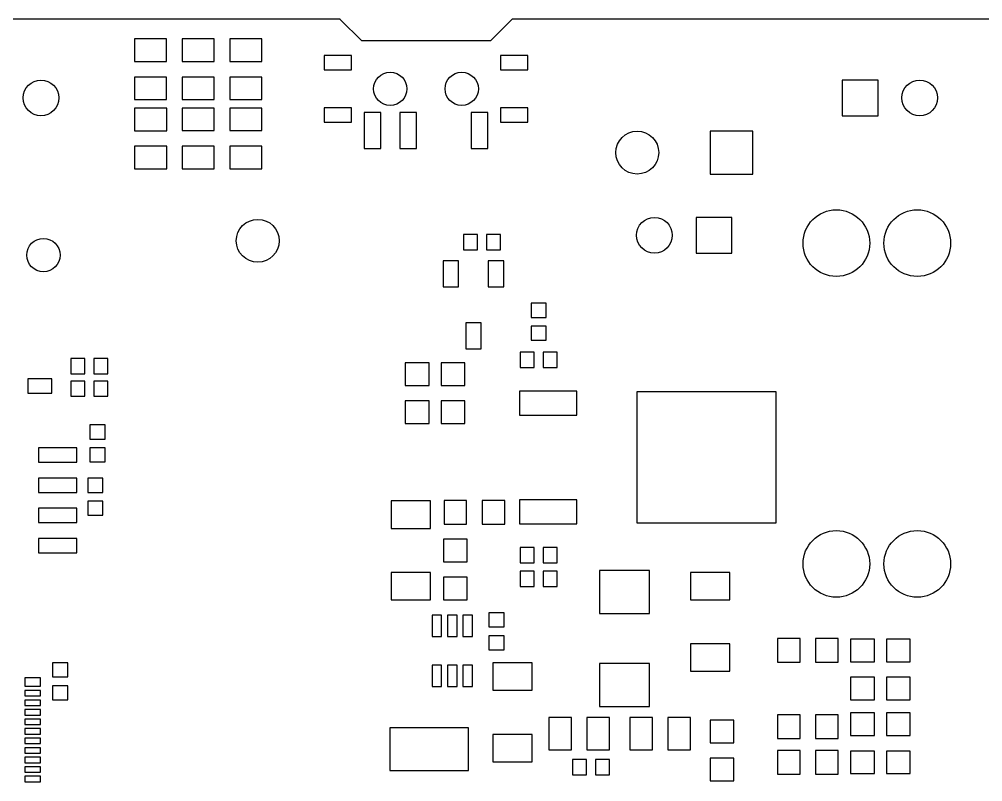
# Model space of a CAD drawing. Header units: millimetres. Extents: x -136 to 15, y -7 to 63.
# Drawn here: x -57.51 to -17.05, y 30.98 to 63 of the extents above; entities that cross this region are included whole.
import ezdxf

# ---------------------------------------------------------------- set-up
doc = ezdxf.new("R2010")
doc.units = ezdxf.units.MM

msp = doc.modelspace()

# ---------------------------------------------------------------- linework, layer by layer
at = {"color": 7, "linetype": 'Continuous', "lineweight": 25}
for p, q in [((-44.03, 63), (-99.604, 63.001)), ((-44.03, 62.99), (-44.03, 63)), ((-43.13, 62.09), (-44.03, 62.99)), ((-36.81, 63), (-37.72, 62.09)), ((0, 63), (-36.81, 63)), ((-52.675, 62.175), (-52.675, 61.225)), ((-51.325, 62.175), (-52.675, 62.175)), ((-51.325, 61.225), (-51.325, 62.175)), ((-50.675, 62.175), (-50.675, 61.225)), ((-49.325, 62.175), (-50.675, 62.175)), ((-49.325, 61.225), (-49.325, 62.175)), ((-48.675, 62.175), (-48.675, 61.225)), ((-47.325, 62.175), (-48.675, 62.175)), ((-47.325, 61.225), (-47.325, 62.175)), ((-37.72, 62.09), (-43.13, 62.09)), ((-52.675, 61.225), (-51.325, 61.225)), ((-50.675, 61.225), (-49.325, 61.225)), ((-48.675, 61.225), (-47.325, 61.225)), ((-44.709, 61.48), (-44.709, 60.88)), ((-43.559, 61.48), (-44.709, 61.48)), ((-43.559, 60.88), (-43.559, 61.48)), ((-37.309, 61.48), (-37.309, 60.88)), ((-36.159, 61.48), (-37.309, 61.48)), ((-36.159, 60.88), (-36.159, 61.48)), ((-44.709, 60.88), (-43.559, 60.88)), ((-37.309, 60.88), (-36.159, 60.88)), ((-52.675, 60.575), (-52.675, 59.625)), ((-51.325, 60.575), (-52.675, 60.575)), ((-51.325, 59.625), (-51.325, 60.575)), ((-50.675, 60.575), (-50.675, 59.625)), ((-49.325, 60.575), (-50.675, 60.575)), ((-49.325, 59.625), (-49.325, 60.575)), ((-48.675, 60.575), (-48.675, 59.625)), ((-47.325, 60.575), (-48.675, 60.575)), ((-47.325, 59.625), (-47.325, 60.575)), ((-22.95, 60.45), (-22.95, 58.95)), ((-21.45, 60.45), (-22.95, 60.45)), ((-21.45, 58.95), (-21.45, 60.45)), ((-52.675, 59.625), (-51.325, 59.625)), ((-50.675, 59.625), (-49.325, 59.625)), ((-48.675, 59.625), (-47.325, 59.625)), ((-52.671, 59.269), (-52.671, 58.319)), ((-51.321, 59.269), (-52.671, 59.269)), ((-51.321, 58.319), (-51.321, 59.269)), ((-50.675, 59.275), (-50.675, 58.325)), ((-49.325, 59.275), (-50.675, 59.275)), ((-49.325, 58.325), (-49.325, 59.275)), ((-48.675, 59.275), (-48.675, 58.325)), ((-47.325, 59.275), (-48.675, 59.275)), ((-47.325, 58.325), (-47.325, 59.275)), ((-44.709, 59.279), (-44.709, 58.679)), ((-43.559, 59.279), (-44.709, 59.279)), ((-43.559, 58.679), (-43.559, 59.279)), ((-43.034, 59.08), (-43.034, 57.58)), ((-42.334, 59.08), (-43.034, 59.08)), ((-42.334, 57.58), (-42.334, 59.08)), ((-41.534, 59.08), (-41.534, 57.58)), ((-40.834, 59.08), (-41.534, 59.08)), ((-40.834, 57.58), (-40.834, 59.08)), ((-38.534, 59.08), (-38.534, 57.58)), ((-37.834, 59.08), (-38.534, 59.08)), ((-37.834, 57.58), (-37.834, 59.08)), ((-37.309, 59.279), (-37.309, 58.679)), ((-36.159, 59.279), (-37.309, 59.279)), ((-36.159, 58.679), (-36.159, 59.279)), ((-44.709, 58.679), (-43.559, 58.679)), ((-37.309, 58.679), (-36.159, 58.679)), ((-22.95, 58.95), (-21.45, 58.95)), ((-52.671, 58.319), (-51.321, 58.319)), ((-50.675, 58.325), (-49.325, 58.325)), ((-48.675, 58.325), (-47.325, 58.325)), ((-28.5, 58.3), (-28.5, 56.5)), ((-26.7, 58.3), (-28.5, 58.3)), ((-26.7, 56.5), (-26.7, 58.3)), ((-52.671, 57.669), (-52.671, 56.719)), ((-51.321, 57.669), (-52.671, 57.669)), ((-51.321, 56.719), (-51.321, 57.669)), ((-50.675, 57.675), (-50.675, 56.725)), ((-49.325, 57.675), (-50.675, 57.675)), ((-49.325, 56.725), (-49.325, 57.675)), ((-48.675, 57.675), (-48.675, 56.725)), ((-47.325, 57.675), (-48.675, 57.675)), ((-47.325, 56.725), (-47.325, 57.675)), ((-43.034, 57.58), (-42.334, 57.58)), ((-41.534, 57.58), (-40.834, 57.58)), ((-38.534, 57.58), (-37.834, 57.58)), ((-52.671, 56.719), (-51.321, 56.719)), ((-50.675, 56.725), (-49.325, 56.725)), ((-48.675, 56.725), (-47.325, 56.725)), ((-28.5, 56.5), (-26.7, 56.5)), ((-29.09, 54.68), (-29.09, 53.18)), ((-27.59, 54.68), (-29.09, 54.68)), ((-27.59, 53.18), (-27.59, 54.68)), ((-38.855, 53.96), (-38.855, 53.32)), ((-38.265, 53.96), (-38.855, 53.96)), ((-38.265, 53.32), (-38.265, 53.96)), ((-37.895, 53.96), (-37.895, 53.32)), ((-37.305, 53.96), (-37.895, 53.96)), ((-37.305, 53.32), (-37.305, 53.96)), ((-38.855, 53.32), (-38.265, 53.32)), ((-37.895, 53.32), (-37.305, 53.32)), ((-29.09, 53.18), (-27.59, 53.18)), ((-39.715, 52.86), (-39.715, 51.76)), ((-39.065, 52.86), (-39.715, 52.86)), ((-39.065, 51.76), (-39.065, 52.86)), ((-37.815, 52.86), (-37.815, 51.76)), ((-37.165, 52.86), (-37.815, 52.86)), ((-37.165, 51.76), (-37.165, 52.86)), ((-39.715, 51.76), (-39.065, 51.76)), ((-37.815, 51.76), (-37.165, 51.76)), ((-36.02, 51.075), (-36.02, 50.485)), ((-35.38, 51.075), (-36.02, 51.075)), ((-35.38, 50.485), (-35.38, 51.075)), ((-38.765, 50.26), (-38.765, 49.16)), ((-38.115, 50.26), (-38.765, 50.26)), ((-38.115, 49.16), (-38.115, 50.26)), ((-36.02, 50.485), (-35.38, 50.485)), ((-36.02, 50.115), (-36.02, 49.525)), ((-35.38, 50.115), (-36.02, 50.115)), ((-35.38, 49.525), (-35.38, 50.115)), ((-36.02, 49.525), (-35.38, 49.525)), ((-38.765, 49.16), (-38.115, 49.16)), ((-36.475, 49.02), (-36.475, 48.38)), ((-35.885, 49.02), (-36.475, 49.02)), ((-35.885, 48.38), (-35.885, 49.02)), ((-35.515, 49.02), (-35.515, 48.38)), ((-34.925, 49.02), (-35.515, 49.02)), ((-34.925, 48.38), (-34.925, 49.02)), ((-54.755, 48.75), (-55.345, 48.75)), ((-55.345, 48.75), (-55.345, 48.11)), ((-54.755, 48.11), (-54.755, 48.75)), ((-53.795, 48.75), (-54.385, 48.75)), ((-54.385, 48.75), (-54.385, 48.11)), ((-53.795, 48.11), (-53.795, 48.75)), ((-41.3, 48.575), (-41.3, 47.625)), ((-40.3, 48.575), (-41.3, 48.575)), ((-40.3, 47.625), (-40.3, 48.575)), ((-39.8, 48.575), (-39.8, 47.625)), ((-38.8, 48.575), (-39.8, 48.575)), ((-38.8, 47.625), (-38.8, 48.575)), ((-36.475, 48.38), (-35.885, 48.38)), ((-35.515, 48.38), (-34.925, 48.38)), ((-57.15, 47.9), (-57.15, 47.3)), ((-56.15, 47.9), (-57.15, 47.9)), ((-56.15, 47.3), (-56.15, 47.9)), ((-55.345, 48.11), (-54.755, 48.11)), ((-54.755, 47.81), (-55.345, 47.81)), ((-55.345, 47.81), (-55.345, 47.17)), ((-54.755, 47.17), (-54.755, 47.81)), ((-54.385, 48.11), (-53.795, 48.11)), ((-53.795, 47.81), (-54.385, 47.81)), ((-54.385, 47.81), (-54.385, 47.17)), ((-53.795, 47.17), (-53.795, 47.81)), ((-41.3, 47.625), (-40.3, 47.625)), ((-39.8, 47.625), (-38.8, 47.625)), ((-36.5, 47.38), (-36.5, 46.38)), ((-34.1, 47.38), (-36.5, 47.38)), ((-34.1, 46.38), (-34.1, 47.38)), ((-31.575, 47.35), (-31.575, 41.85)), ((-25.725, 47.35), (-31.575, 47.35)), ((-25.725, 41.85), (-25.725, 47.35)), ((-57.15, 47.3), (-56.15, 47.3)), ((-55.345, 47.17), (-54.755, 47.17)), ((-54.385, 47.17), (-53.795, 47.17)), ((-41.3, 46.975), (-41.3, 46.025)), ((-40.3, 46.975), (-41.3, 46.975)), ((-40.3, 46.025), (-40.3, 46.975)), ((-39.8, 46.975), (-39.8, 46.025)), ((-38.8, 46.975), (-39.8, 46.975)), ((-38.8, 46.025), (-38.8, 46.975)), ((-36.5, 46.38), (-34.1, 46.38)), ((-54.55, 45.965), (-54.55, 45.375)), ((-53.91, 45.965), (-54.55, 45.965)), ((-53.91, 45.375), (-53.91, 45.965)), ((-41.3, 46.025), (-40.3, 46.025)), ((-39.8, 46.025), (-38.8, 46.025)), ((-54.55, 45.375), (-53.91, 45.375)), ((-56.7, 45.005), (-56.7, 44.405)), ((-55.1, 45.005), (-56.7, 45.005)), ((-55.1, 44.405), (-55.1, 45.005)), ((-54.55, 45.005), (-54.55, 44.415)), ((-53.91, 45.005), (-54.55, 45.005)), ((-53.91, 44.415), (-53.91, 45.005)), ((-56.7, 44.405), (-55.1, 44.405)), ((-54.55, 44.415), (-53.91, 44.415)), ((-56.7, 43.735), (-56.7, 43.135)), ((-55.1, 43.735), (-56.7, 43.735)), ((-55.1, 43.135), (-55.1, 43.735)), ((-54.64, 43.725), (-54.64, 43.135)), ((-54, 43.725), (-54.64, 43.725)), ((-54, 43.135), (-54, 43.725)), ((-56.7, 43.135), (-55.1, 43.135)), ((-54.64, 43.135), (-54, 43.135)), ((-54.64, 42.765), (-54.64, 42.175)), ((-54, 42.765), (-54.64, 42.765)), ((-54, 42.175), (-54, 42.765)), ((-41.895, 42.775), (-41.895, 41.625)), ((-40.245, 42.775), (-41.895, 42.775)), ((-40.245, 41.625), (-40.245, 42.775)), ((-38.725, 42.8), (-39.675, 42.8)), ((-39.675, 42.8), (-39.675, 41.8)), ((-38.725, 41.8), (-38.725, 42.8)), ((-37.125, 42.8), (-38.075, 42.8)), ((-38.075, 42.8), (-38.075, 41.8)), ((-37.125, 41.8), (-37.125, 42.8)), ((-36.5, 42.82), (-36.5, 41.82)), ((-34.1, 42.82), (-36.5, 42.82)), ((-34.1, 41.82), (-34.1, 42.82)), ((-56.7, 42.465), (-56.7, 41.865)), ((-55.1, 42.465), (-56.7, 42.465)), ((-55.1, 41.865), (-55.1, 42.465)), ((-54.64, 42.175), (-54, 42.175)), ((-56.7, 41.865), (-55.1, 41.865)), ((-39.675, 41.8), (-38.725, 41.8)), ((-38.075, 41.8), (-37.125, 41.8)), ((-36.5, 41.82), (-34.1, 41.82)), ((-31.575, 41.85), (-25.725, 41.85)), ((-41.895, 41.625), (-40.245, 41.625)), ((-56.7, 41.195), (-56.7, 40.595)), ((-55.1, 41.195), (-56.7, 41.195)), ((-55.1, 40.595), (-55.1, 41.195)), ((-39.7, 41.175), (-39.7, 40.225)), ((-38.7, 41.175), (-39.7, 41.175)), ((-38.7, 40.225), (-38.7, 41.175)), ((-56.7, 40.595), (-55.1, 40.595)), ((-36.475, 40.82), (-36.475, 40.18)), ((-35.885, 40.82), (-36.475, 40.82)), ((-35.885, 40.18), (-35.885, 40.82)), ((-35.515, 40.82), (-35.515, 40.18)), ((-34.925, 40.82), (-35.515, 40.82)), ((-34.925, 40.18), (-34.925, 40.82)), ((-39.7, 40.225), (-38.7, 40.225)), ((-36.475, 40.18), (-35.885, 40.18)), ((-35.515, 40.18), (-34.925, 40.18)), ((-41.895, 39.775), (-41.895, 38.625)), ((-40.245, 39.775), (-41.895, 39.775)), ((-40.245, 38.625), (-40.245, 39.775)), ((-36.475, 39.82), (-36.475, 39.18)), ((-35.885, 39.82), (-36.475, 39.82)), ((-35.885, 39.18), (-35.885, 39.82)), ((-35.515, 39.82), (-35.515, 39.18)), ((-34.925, 39.82), (-35.515, 39.82)), ((-34.925, 39.18), (-34.925, 39.82)), ((-33.15, 39.85), (-33.15, 38.05)), ((-31.05, 39.85), (-33.15, 39.85)), ((-31.05, 38.05), (-31.05, 39.85)), ((-29.325, 39.775), (-29.325, 38.625)), ((-27.675, 39.775), (-29.325, 39.775)), ((-27.675, 38.625), (-27.675, 39.775)), ((-39.7, 39.575), (-39.7, 38.625)), ((-38.7, 39.575), (-39.7, 39.575)), ((-38.7, 38.625), (-38.7, 39.575)), ((-36.475, 39.18), (-35.885, 39.18)), ((-35.515, 39.18), (-34.925, 39.18)), ((-41.895, 38.625), (-40.245, 38.625)), ((-39.7, 38.625), (-38.7, 38.625)), ((-29.325, 38.625), (-27.675, 38.625)), ((-37.79, 38.075), (-37.79, 37.485)), ((-37.15, 38.075), (-37.79, 38.075)), ((-37.15, 37.485), (-37.15, 38.075)), ((-33.15, 38.05), (-31.05, 38.05)), ((-40.18, 37.98), (-40.18, 37.08)), ((-39.78, 37.98), (-40.18, 37.98)), ((-39.78, 37.08), (-39.78, 37.98)), ((-39.53, 37.98), (-39.53, 37.08)), ((-39.13, 37.98), (-39.53, 37.98)), ((-39.13, 37.08), (-39.13, 37.98)), ((-38.88, 37.98), (-38.88, 37.08)), ((-38.48, 37.98), (-38.88, 37.98)), ((-38.48, 37.08), (-38.48, 37.98)), ((-37.79, 37.485), (-37.15, 37.485)), ((-40.18, 37.08), (-39.78, 37.08)), ((-39.53, 37.08), (-39.13, 37.08)), ((-38.88, 37.08), (-38.48, 37.08)), ((-37.79, 37.115), (-37.79, 36.525)), ((-37.15, 37.115), (-37.79, 37.115)), ((-37.15, 36.525), (-37.15, 37.115)), ((-24.725, 37), (-25.675, 37)), ((-25.675, 37), (-25.675, 36)), ((-24.725, 36), (-24.725, 37)), ((-23.125, 37), (-24.075, 37)), ((-24.075, 37), (-24.075, 36)), ((-23.125, 36), (-23.125, 37)), ((-22.6, 36.975), (-22.6, 36.025)), ((-21.6, 36.975), (-22.6, 36.975)), ((-21.6, 36.025), (-21.6, 36.975)), ((-21.1, 36.975), (-21.1, 36.025)), ((-20.1, 36.975), (-21.1, 36.975)), ((-20.1, 36.025), (-20.1, 36.975)), ((-37.79, 36.525), (-37.15, 36.525)), ((-29.325, 36.775), (-29.325, 35.625)), ((-27.675, 36.775), (-29.325, 36.775)), ((-27.675, 35.625), (-27.675, 36.775)), ((-22.6, 36.025), (-21.6, 36.025)), ((-21.1, 36.025), (-20.1, 36.025)), ((-56.12, 35.975), (-56.12, 35.385)), ((-55.48, 35.975), (-56.12, 35.975)), ((-55.48, 35.385), (-55.48, 35.975)), ((-40.18, 35.88), (-40.18, 34.98)), ((-39.78, 35.88), (-40.18, 35.88)), ((-39.78, 34.98), (-39.78, 35.88)), ((-39.53, 35.88), (-39.53, 34.98)), ((-39.13, 35.88), (-39.53, 35.88)), ((-39.13, 34.98), (-39.13, 35.88)), ((-38.88, 35.88), (-38.88, 34.98)), ((-38.48, 35.88), (-38.88, 35.88)), ((-38.48, 34.98), (-38.48, 35.88)), ((-37.625, 35.975), (-37.625, 34.825)), ((-35.975, 35.975), (-37.625, 35.975)), ((-35.975, 34.825), (-35.975, 35.975)), ((-33.15, 35.95), (-33.15, 34.15)), ((-31.05, 35.95), (-33.15, 35.95)), ((-31.05, 34.15), (-31.05, 35.95)), ((-29.325, 35.625), (-27.675, 35.625)), ((-25.675, 36), (-24.725, 36)), ((-24.075, 36), (-23.125, 36)), ((-57.275, 35.35), (-57.275, 35)), ((-56.615, 35.35), (-57.275, 35.35)), ((-56.615, 35), (-56.615, 35.35)), ((-56.12, 35.385), (-55.48, 35.385)), ((-22.6, 35.375), (-22.6, 34.425)), ((-21.6, 35.375), (-22.6, 35.375)), ((-21.6, 34.425), (-21.6, 35.375)), ((-21.1, 35.375), (-21.1, 34.425)), ((-20.1, 35.375), (-21.1, 35.375)), ((-20.1, 34.425), (-20.1, 35.375)), ((-57.275, 35), (-56.615, 35)), ((-57.275, 34.815), (-57.275, 34.585)), ((-56.615, 34.815), (-57.275, 34.815)), ((-56.615, 34.585), (-56.615, 34.815)), ((-56.12, 35.015), (-56.12, 34.425)), ((-55.48, 35.015), (-56.12, 35.015)), ((-55.48, 34.425), (-55.48, 35.015)), ((-40.18, 34.98), (-39.78, 34.98)), ((-39.53, 34.98), (-39.13, 34.98)), ((-38.88, 34.98), (-38.48, 34.98)), ((-37.625, 34.825), (-35.975, 34.825)), ((-57.275, 34.585), (-56.615, 34.585)), ((-57.275, 34.415), (-57.275, 34.185)), ((-56.615, 34.415), (-57.275, 34.415)), ((-56.615, 34.185), (-56.615, 34.415)), ((-56.12, 34.425), (-55.48, 34.425)), ((-22.6, 34.425), (-21.6, 34.425)), ((-21.1, 34.425), (-20.1, 34.425)), ((-57.275, 34.185), (-56.615, 34.185)), ((-57.275, 34.015), (-57.275, 33.785)), ((-56.615, 34.015), (-57.275, 34.015)), ((-56.615, 33.785), (-56.615, 34.015)), ((-33.15, 34.15), (-31.05, 34.15)), ((-57.275, 33.785), (-56.615, 33.785)), ((-57.275, 33.615), (-57.275, 33.385)), ((-56.615, 33.615), (-57.275, 33.615)), ((-56.615, 33.385), (-56.615, 33.615)), ((-34.325, 33.675), (-35.275, 33.675)), ((-35.275, 33.675), (-35.275, 32.325)), ((-34.325, 32.325), (-34.325, 33.675)), ((-32.725, 33.675), (-33.675, 33.675)), ((-33.675, 33.675), (-33.675, 32.325)), ((-32.725, 32.325), (-32.725, 33.675)), ((-30.925, 33.675), (-31.875, 33.675)), ((-31.875, 33.675), (-31.875, 32.325)), ((-30.925, 32.325), (-30.925, 33.675)), ((-29.325, 33.675), (-30.275, 33.675)), ((-30.275, 33.675), (-30.275, 32.325)), ((-29.325, 32.325), (-29.325, 33.675)), ((-24.725, 33.8), (-25.675, 33.8)), ((-25.675, 33.8), (-25.675, 32.8)), ((-24.725, 32.8), (-24.725, 33.8)), ((-23.125, 33.8), (-24.075, 33.8)), ((-24.075, 33.8), (-24.075, 32.8)), ((-23.125, 32.8), (-23.125, 33.8)), ((-22.6, 33.875), (-22.6, 32.925)), ((-21.6, 33.875), (-22.6, 33.875)), ((-21.6, 32.925), (-21.6, 33.875)), ((-21.1, 33.875), (-21.1, 32.925)), ((-20.1, 33.875), (-21.1, 33.875)), ((-20.1, 32.925), (-20.1, 33.875)), ((-57.275, 33.385), (-56.615, 33.385)), ((-57.275, 33.215), (-57.275, 32.985)), ((-56.615, 33.215), (-57.275, 33.215)), ((-56.615, 32.985), (-56.615, 33.215)), ((-41.95, 33.25), (-41.95, 31.45)), ((-38.65, 33.25), (-41.95, 33.25)), ((-38.65, 31.45), (-38.65, 33.25)), ((-28.5, 33.575), (-28.5, 32.625)), ((-27.5, 33.575), (-28.5, 33.575)), ((-27.5, 32.625), (-27.5, 33.575)), ((-57.275, 32.985), (-56.615, 32.985)), ((-57.275, 32.815), (-57.275, 32.585)), ((-56.615, 32.815), (-57.275, 32.815)), ((-56.615, 32.585), (-56.615, 32.815)), ((-37.625, 32.975), (-37.625, 31.825)), ((-35.975, 32.975), (-37.625, 32.975)), ((-35.975, 31.825), (-35.975, 32.975)), ((-25.675, 32.8), (-24.725, 32.8)), ((-24.075, 32.8), (-23.125, 32.8)), ((-22.6, 32.925), (-21.6, 32.925)), ((-21.1, 32.925), (-20.1, 32.925)), ((-57.275, 32.585), (-56.615, 32.585)), ((-57.275, 32.415), (-57.275, 32.185)), ((-56.615, 32.415), (-57.275, 32.415)), ((-56.615, 32.185), (-56.615, 32.415)), ((-28.5, 32.625), (-27.5, 32.625)), ((-57.275, 32.185), (-56.615, 32.185)), ((-57.275, 32.015), (-57.275, 31.785)), ((-56.615, 32.015), (-57.275, 32.015)), ((-56.615, 31.785), (-56.615, 32.015)), ((-35.275, 32.325), (-34.325, 32.325)), ((-33.675, 32.325), (-32.725, 32.325)), ((-31.875, 32.325), (-30.925, 32.325)), ((-30.275, 32.325), (-29.325, 32.325)), ((-28.5, 31.975), (-28.5, 31.025)), ((-27.5, 31.975), (-28.5, 31.975)), ((-27.5, 31.025), (-27.5, 31.975)), ((-24.725, 32.3), (-25.675, 32.3)), ((-25.675, 32.3), (-25.675, 31.3)), ((-24.725, 31.3), (-24.725, 32.3)), ((-23.125, 32.3), (-24.075, 32.3)), ((-24.075, 32.3), (-24.075, 31.3)), ((-23.125, 31.3), (-23.125, 32.3)), ((-22.6, 32.275), (-22.6, 31.325)), ((-21.6, 32.275), (-22.6, 32.275)), ((-21.6, 31.325), (-21.6, 32.275)), ((-21.1, 32.275), (-21.1, 31.325)), ((-20.1, 32.275), (-21.1, 32.275)), ((-20.1, 31.325), (-20.1, 32.275)), ((-57.275, 31.785), (-56.615, 31.785)), ((-57.275, 31.615), (-57.275, 31.385)), ((-56.615, 31.615), (-57.275, 31.615)), ((-56.615, 31.385), (-56.615, 31.615)), ((-37.625, 31.825), (-35.975, 31.825)), ((-33.685, 31.92), (-34.275, 31.92)), ((-34.275, 31.92), (-34.275, 31.28)), ((-33.685, 31.28), (-33.685, 31.92)), ((-32.725, 31.92), (-33.315, 31.92)), ((-33.315, 31.92), (-33.315, 31.28)), ((-32.725, 31.28), (-32.725, 31.92)), ((-57.275, 31.385), (-56.615, 31.385)), ((-57.275, 31.215), (-57.275, 30.985)), ((-56.615, 31.215), (-57.275, 31.215)), ((-56.615, 30.985), (-56.615, 31.215)), ((-41.95, 31.45), (-38.65, 31.45)), ((-34.275, 31.28), (-33.685, 31.28)), ((-33.315, 31.28), (-32.725, 31.28)), ((-25.675, 31.3), (-24.725, 31.3)), ((-24.075, 31.3), (-23.125, 31.3)), ((-22.6, 31.325), (-21.6, 31.325)), ((-21.1, 31.325), (-20.1, 31.325)), ((-57.275, 30.985), (-56.615, 30.985)), ((-28.5, 31.025), (-27.5, 31.025))]:
    msp.add_line(p, q, dxfattribs=at)
for centre, radius in [((-41.934, 60.08), 0.7), ((-38.934, 60.08), 0.7), ((-56.6, 59.7), 0.75), ((-19.7, 59.7), 0.75), ((-31.56, 57.4), 0.9), ((-30.84, 53.93), 0.75), ((-23.2, 53.6), 1.4), ((-19.8, 53.6), 1.4), ((-47.5, 53.7), 0.9), ((-56.5, 53.1), 0.7), ((-23.2, 40.13), 1.4), ((-19.8, 40.13), 1.4)]:
    msp.add_circle(centre, radius, dxfattribs=at)

doc.saveas('drawing.dxf')
